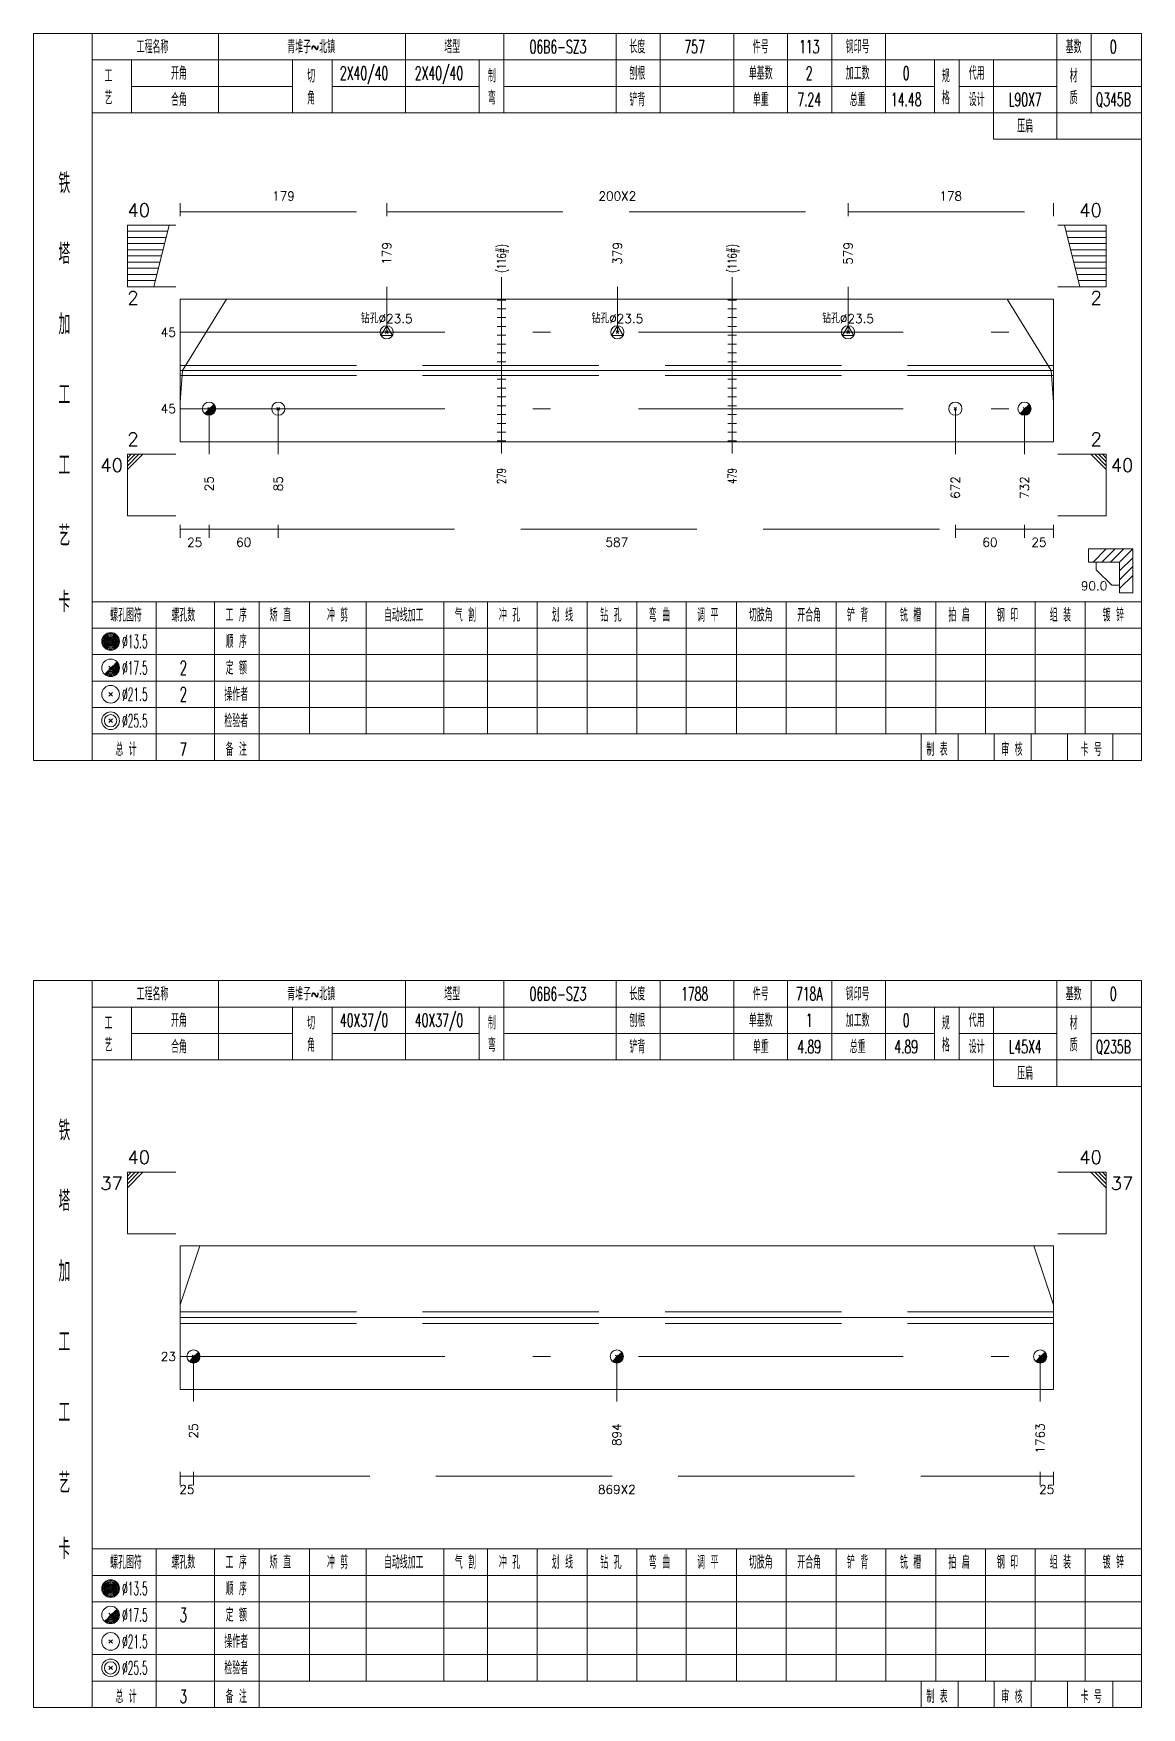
# Model space of a CAD drawing. Extents: x 0 to 30090, y 0 to 380.
# Drawn here: x 3014 to 3265.4, y 0 to 380 of the extents above; entities that cross this region are included whole.
import ezdxf
from ezdxf.enums import TextEntityAlignment as Align

# ---------------------------------------------------------------- set-up
doc = ezdxf.new("R2010")
doc.units = 0
doc.header["$LTSCALE"] = 20
doc.header["$MEASUREMENT"] = 0
doc.linetypes.add('一点画线', pattern=[5.2, 3, -1, 0.2, -1])
doc.linetypes.add('虚线', pattern=[2.75, 2, -0.75])
doc.layers.get('0').update_dxf_attribs({"linetype": 'CONTINUOUS', "lineweight": 25})
for name, color, linetype, lineweight in [('1', 7, 'CONTINUOUS', 25), ('2', 7, 'CONTINUOUS', 25), ('4', 7, 'CONTINUOUS', 25), ('5', 7, 'CONTINUOUS', 25)]:
    doc.layers.add(name, color=color, linetype=linetype, lineweight=lineweight)
doc.styles.get("Standard").update_dxf_attribs({"font": 'simplex', "width": 0.7, "bigfont": 'gbhzfs.shx'})

# ---------------------------------------------------------------- blocks, each defined once
blk = doc.blocks.new('孔17.5')
at = {"layer": '5', "color": 7, "linetype": 'Continuous', "lineweight": 13}
for p, q in [((-0.2, -0.2), (0.2, 0.2)), ((-0.2, 0.2), (0.2, -0.2))]:
    blk.add_line(p, q, dxfattribs=at)
blk.add_circle((0, 0), 1, dxfattribs=at)
for radius in [0.9, 0.8, 0.7, 0.6, 0.5, 0.4, 0.3, 0.2, 0.1]:
    blk.add_arc((0, 0), radius, 225, 45, dxfattribs=at)
blk = doc.blocks.new('孔23.5')
at = {"layer": '5', "color": 7, "linetype": 'Continuous', "lineweight": 13}
for p, q in [((0, 1), (-0.866, -0.5)), ((-0.2, -0.2), (0.2, 0.2)), ((-0.2, 0.2), (0.2, -0.2)), ((0.866, -0.5), (0, 1)), ((-0.866, -0.5), (0.866, -0.5))]:
    blk.add_line(p, q, dxfattribs=at)
blk.add_circle((0, 0), 1, dxfattribs=at)
blk = doc.blocks.new('孔21.5')
at = {"layer": '5', "color": 7, "linetype": 'Continuous', "lineweight": 13}
for p, q in [((-0.2, -0.2), (0.2, 0.2)), ((-0.2, 0.2), (0.2, -0.2))]:
    blk.add_line(p, q, dxfattribs=at)
blk.add_circle((0, 0), 1, dxfattribs=at)

msp = doc.modelspace()

# ---------------------------------------------------------------- linework, layer by layer
at = {"color": 8, "linetype": '虚线', "lineweight": 9}
for p, q in [((3047.3, 338.5), (3047.3, 341.5)), ((3047.3, 339.5), (3094.14, 339.5)), ((3094.14, 338.5), (3094.14, 341.5)), ((3094.14, 338.5), (3094.14, 341.5)), ((3094.14, 339.5), (3198.82, 339.5)), ((3198.82, 338.5), (3198.82, 341.5)), ((3198.82, 338.5), (3198.82, 341.5)), ((3198.82, 339.5), (3245.4, 339.5)), ((3245.4, 338.5), (3245.4, 341.5)), ((3047.3, 268.5), (3047.3, 265.5)), ((3047.3, 267.5), (3053.84, 267.5)), ((3053.84, 268.5), (3053.84, 265.5)), ((3053.84, 268.5), (3053.84, 265.5)), ((3053.84, 267.5), (3069.54, 267.5)), ((3069.54, 268.5), (3069.54, 265.5)), ((3069.54, 268.5), (3069.54, 265.5)), ((3069.54, 267.5), (3223.16, 267.5)), ((3223.16, 268.5), (3223.16, 265.5)), ((3223.16, 268.5), (3223.16, 265.5)), ((3223.16, 267.5), (3238.86, 267.5)), ((3238.86, 268.5), (3238.86, 265.5)), ((3238.86, 268.5), (3238.86, 265.5)), ((3238.86, 267.5), (3245.4, 267.5)), ((3245.4, 268.5), (3245.4, 265.5)), ((3047.3, 53.5), (3047.3, 50.5)), ((3050.3, 53.5), (3050.3, 50.5)), ((3050.3, 53.5), (3050.3, 50.5)), ((3242.4, 53.5), (3242.4, 50.5)), ((3242.4, 53.5), (3242.4, 50.5)), ((3245.4, 53.5), (3245.4, 50.5)), ((3047.3, 52.5), (3050.3, 52.5)), ((3050.3, 52.5), (3242.4, 52.5)), ((3242.4, 52.5), (3245.4, 52.5))]:
    msp.add_line(p, q, dxfattribs=at)
at = {"color": 7, "linetype": 'Continuous', "lineweight": 13}
for p, q in [((3035.3, 336.5), (3046.3, 336.5)), ((3035.3, 322.5), (3035.3, 336.5)), ((3035.3, 335.1), (3044.45, 335.1)), ((3041.3, 322.5), (3044.8, 336.5)), ((3257.4, 336.5), (3246.4, 336.5)), ((3251.4, 322.5), (3247.9, 336.5)), ((3257.4, 335.1), (3248.25, 335.1)), ((3257.4, 322.5), (3257.4, 336.5)), ((3035.3, 333.7), (3044.1, 333.7)), ((3035.3, 332.3), (3043.75, 332.3)), ((3035.3, 330.9), (3043.4, 330.9)), ((3257.4, 333.7), (3248.6, 333.7)), ((3257.4, 332.3), (3248.95, 332.3)), ((3257.4, 330.9), (3249.3, 330.9)), ((3035.3, 329.5), (3043.05, 329.5)), ((3035.3, 328.1), (3042.7, 328.1)), ((3257.4, 329.5), (3249.65, 329.5)), ((3257.4, 328.1), (3250, 328.1)), ((3035.3, 326.7), (3042.35, 326.7)), ((3035.3, 325.3), (3042, 325.3)), ((3035.3, 323.9), (3041.65, 323.9)), ((3257.4, 326.7), (3250.35, 326.7)), ((3257.4, 325.3), (3250.7, 325.3)), ((3257.4, 323.9), (3251.05, 323.9)), ((3035.3, 322.5), (3046.3, 322.5)), ((3047.82, 303.5), (3057.77, 319.67)), ((3094.14, 312.17), (3094.14, 322.5)), ((3146.48, 312.17), (3146.48, 322.5)), ((3198.82, 312.17), (3198.82, 322.5)), ((3244.88, 303.5), (3234.93, 319.67)), ((3257.4, 322.5), (3246.4, 322.5)), ((3047.3, 296.31), (3047.82, 303.5)), ((3245.4, 296.31), (3244.88, 303.5)), ((3053.84, 294.83), (3053.84, 284.5)), ((3069.54, 294.83), (3069.54, 284.5)), ((3223.16, 294.83), (3223.16, 284.5)), ((3238.86, 294.83), (3238.86, 284.5)), ((3035.3, 284.5), (3046.3, 284.5)), ((3035.3, 284.5), (3035.3, 270.5)), ((3036.18, 284.5), (3035.3, 283.62)), ((3037.05, 284.5), (3035.3, 282.75)), ((3037.93, 284.5), (3035.3, 281.88)), ((3038.8, 284.5), (3035.3, 281)), ((3257.4, 284.5), (3246.4, 284.5)), ((3253.9, 284.5), (3257.4, 281)), ((3254.78, 284.5), (3257.4, 281.88)), ((3255.65, 284.5), (3257.4, 282.75)), ((3256.53, 284.5), (3257.4, 283.62)), ((3257.4, 284.5), (3257.4, 270.5)), ((3035.3, 270.5), (3046.3, 270.5)), ((3257.4, 270.5), (3246.4, 270.5)), ((3035.3, 121.5), (3046.3, 121.5)), ((3035.3, 107.5), (3035.3, 121.5)), ((3036.18, 121.5), (3035.3, 120.62)), ((3037.05, 121.5), (3035.3, 119.75)), ((3037.93, 121.5), (3035.3, 118.88)), ((3038.8, 121.5), (3035.3, 118)), ((3257.4, 121.5), (3246.4, 121.5)), ((3253.9, 121.5), (3257.4, 118)), ((3254.78, 121.5), (3257.4, 118.88)), ((3255.65, 121.5), (3257.4, 119.75)), ((3256.53, 121.5), (3257.4, 120.62)), ((3257.4, 107.5), (3257.4, 121.5)), ((3035.3, 107.5), (3046.3, 107.5)), ((3257.4, 107.5), (3246.4, 107.5)), ((3047.3, 91.4), (3051.73, 104.83)), ((3245.4, 91.4), (3240.97, 104.83)), ((3050.3, 79.67), (3050.3, 69.5)), ((3146.35, 79.67), (3146.35, 69.5)), ((3242.4, 79.67), (3242.4, 69.5))]:
    msp.add_line(p, q, dxfattribs=at)
at = {"color": 7, "linetype": 'Continuous', "lineweight": 18}
for p, q in [((3047.3, 319.67), (3047.3, 287.33)), ((3047.3, 319.67), (3245.4, 319.67)), ((3245.4, 319.67), (3245.4, 287.33)), ((3047.3, 303.5), (3245.4, 303.5)), ((3047.3, 104.83), (3047.3, 72.17)), ((3047.3, 104.83), (3245.4, 104.83)), ((3245.4, 104.83), (3245.4, 72.17)), ((3047.3, 88.5), (3245.4, 88.5))]:
    msp.add_line(p, q, dxfattribs=at)
at = {"color": 3, "linetype": '一点画线', "lineweight": 13}
for p, q in [((3047.3, 312.17), (3245.4, 312.17)), ((3047.3, 294.83), (3245.4, 294.83)), ((3047.3, 79.67), (3245.4, 79.67))]:
    msp.add_line(p, q, dxfattribs=at)
at = {"color": 1, "linetype": '虚线', "lineweight": 18}
for p, q in [((3047.3, 304.67), (3245.4, 304.67)), ((3047.3, 302.33), (3245.4, 302.33)), ((3047.3, 89.83), (3245.4, 89.83)), ((3047.3, 87.17), (3245.4, 87.17))]:
    msp.add_line(p, q, dxfattribs=at)
at = {"layer": '1', "color": 7, "linetype": 'Continuous', "lineweight": 18}
for p, q in [((3047.3, 287.33), (3245.4, 287.33)), ((3047.3, 72.17), (3245.4, 72.17))]:
    msp.add_line(p, q, dxfattribs=at)
at = {"layer": '2', "color": 216, "linetype": '虚线', "lineweight": 13}
for p, q in [((3120.18, 324.67), (3120.18, 282.33)), ((3172.52, 324.67), (3172.52, 282.33))]:
    msp.add_line(p, q, dxfattribs=at)
at = {"layer": '2', "color": 7, "linetype": 'Continuous', "lineweight": 13}
for p, q in [((3121.18, 319.5), (3119.18, 319.5)), ((3120.18, 303.5), (3120.18, 319.67)), ((3173.52, 319.5), (3171.52, 319.5)), ((3172.52, 303.5), (3172.52, 319.67)), ((3121.18, 317.5), (3119.18, 317.5)), ((3121.18, 315.5), (3119.18, 315.5)), ((3173.52, 317.5), (3171.52, 317.5)), ((3173.52, 315.5), (3171.52, 315.5)), ((3121.18, 313.5), (3119.18, 313.5)), ((3173.52, 313.5), (3171.52, 313.5)), ((3121.18, 311.5), (3119.18, 311.5)), ((3121.18, 309.5), (3119.18, 309.5)), ((3173.52, 311.5), (3171.52, 311.5)), ((3173.52, 309.5), (3171.52, 309.5)), ((3121.18, 307.5), (3119.18, 307.5)), ((3121.18, 305.5), (3119.18, 305.5)), ((3173.52, 307.5), (3171.52, 307.5)), ((3173.52, 305.5), (3171.52, 305.5)), ((3119.18, 301.5), (3121.18, 301.5)), ((3120.18, 303.5), (3120.18, 287.33)), ((3171.52, 301.5), (3173.52, 301.5)), ((3172.52, 303.5), (3172.52, 287.33)), ((3119.18, 299.5), (3121.18, 299.5)), ((3119.18, 297.5), (3121.18, 297.5)), ((3171.52, 299.5), (3173.52, 299.5)), ((3171.52, 297.5), (3173.52, 297.5)), ((3119.18, 295.5), (3121.18, 295.5)), ((3119.18, 293.5), (3121.18, 293.5)), ((3171.52, 295.5), (3173.52, 295.5)), ((3171.52, 293.5), (3173.52, 293.5)), ((3119.18, 291.5), (3121.18, 291.5)), ((3119.18, 289.5), (3121.18, 289.5)), ((3171.52, 291.5), (3173.52, 291.5)), ((3171.52, 289.5), (3173.52, 289.5)), ((3119.18, 287.5), (3121.18, 287.5)), ((3171.52, 287.5), (3173.52, 287.5)), ((3263.4, 263), (3253.4, 263)), ((3253.4, 263), (3253.4, 260)), ((3254.4, 260), (3257.4, 263)), ((3256.4, 260), (3259.4, 263)), ((3258.4, 260), (3261.4, 263)), ((3260.4, 260), (3263.4, 263)), ((3263.4, 253), (3263.4, 263)), ((3253.4, 260), (3260.4, 260)), ((3255.15, 260), (3255.15, 258.25)), ((3260.4, 258), (3263.4, 261)), ((3260.4, 260), (3260.4, 253)), ((3260.4, 256), (3263.4, 259)), ((3258.65, 254.75), (3255.15, 258.25)), ((3258.65, 254.75), (3260.4, 254.75)), ((3260.4, 254), (3263.4, 257)), ((3260.4, 253), (3263.4, 253))]:
    msp.add_line(p, q, dxfattribs=at)
at = {"layer": '4', "color": 1, "linetype": 'Continuous', "lineweight": 18}
for p, q in [((3027.3, 215), (3027.3, 380)), ((3056, 362), (3056, 380)), ((3098.4, 362), (3098.4, 380)), ((3120.7, 362), (3120.7, 380)), ((3146.2, 362), (3146.2, 380)), ((3156.2, 362), (3156.2, 380)), ((3172.9, 362), (3172.9, 380)), ((3185.1, 362), (3185.1, 380)), ((3195.1, 362), (3195.1, 380)), ((3207.3, 362), (3207.3, 380)), ((3246.2, 356), (3246.2, 380)), ((3254, 362), (3254, 380)), ((3027.3, 374), (3265.4, 374)), ((3036.2, 362), (3036.2, 374)), ((3072.8, 362), (3072.8, 374)), ((3081.8, 362), (3081.8, 374)), ((3115.1, 362), (3115.1, 374)), ((3218.4, 362), (3218.4, 374)), ((3224, 362), (3224, 374)), ((3231.8, 356), (3231.8, 374)), ((3036.2, 368), (3072.8, 368)), ((3081.8, 368), (3115.1, 368)), ((3120.7, 368), (3218.4, 368)), ((3224, 368), (3246.2, 368)), ((3254, 368), (3265.4, 368)), ((3027.3, 362), (3265.4, 362)), ((3231.8, 356), (3265.4, 356)), ((3027.3, 251), (3265.4, 251)), ((3041.8, 215), (3041.8, 251)), ((3055.1, 215), (3055.1, 251)), ((3065.2, 215), (3065.2, 251)), ((3076.6, 221), (3076.6, 251)), ((3089.5, 221), (3089.5, 251)), ((3107.1, 221), (3107.1, 251)), ((3117, 221), (3117, 251)), ((3128.3, 221), (3128.3, 251)), ((3139.6, 221), (3139.6, 251)), ((3150.9, 221), (3150.9, 251)), ((3162.1, 221), (3162.1, 251)), ((3173.5, 221), (3173.5, 251)), ((3184.8, 221), (3184.8, 251)), ((3196.1, 221), (3196.1, 251)), ((3207.4, 221), (3207.4, 251)), ((3218.7, 221), (3218.7, 251)), ((3230, 221), (3230, 251)), ((3241.3, 221), (3241.3, 251)), ((3252.6, 221), (3252.6, 251)), ((3027.3, 245), (3265.4, 245)), ((3027.3, 239), (3265.4, 239)), ((3027.3, 233), (3265.4, 233)), ((3027.3, 227), (3265.4, 227)), ((3027.3, 221), (3265.4, 221)), ((3215.4, 215), (3215.4, 221)), ((3223.8, 215), (3223.8, 221)), ((3232, 215), (3232, 221)), ((3240.4, 215), (3240.4, 221)), ((3248.6, 215), (3248.6, 221)), ((3258.9, 215), (3258.9, 221)), ((3027.3, 0), (3027.3, 165)), ((3056, 147), (3056, 165)), ((3098.4, 147), (3098.4, 165)), ((3120.7, 147), (3120.7, 165)), ((3146.2, 147), (3146.2, 165)), ((3156.2, 147), (3156.2, 165)), ((3172.9, 147), (3172.9, 165)), ((3185.1, 147), (3185.1, 165)), ((3195.1, 147), (3195.1, 165)), ((3207.3, 147), (3207.3, 165)), ((3246.2, 141), (3246.2, 165)), ((3254, 147), (3254, 165)), ((3027.3, 159), (3265.4, 159)), ((3036.2, 147), (3036.2, 159)), ((3072.8, 147), (3072.8, 159)), ((3081.8, 147), (3081.8, 159)), ((3115.1, 147), (3115.1, 159)), ((3218.4, 147), (3218.4, 159)), ((3224, 147), (3224, 159)), ((3231.8, 141), (3231.8, 159)), ((3036.2, 153), (3072.8, 153)), ((3081.8, 153), (3115.1, 153)), ((3120.7, 153), (3218.4, 153)), ((3224, 153), (3246.2, 153)), ((3254, 153), (3265.4, 153)), ((3027.3, 147), (3265.4, 147)), ((3231.8, 141), (3265.4, 141)), ((3027.3, 36), (3265.4, 36)), ((3041.8, 0), (3041.8, 36)), ((3055.1, 0), (3055.1, 36)), ((3065.2, 0), (3065.2, 36)), ((3076.6, 6), (3076.6, 36)), ((3089.5, 6), (3089.5, 36)), ((3107.1, 6), (3107.1, 36)), ((3117, 6), (3117, 36)), ((3128.3, 6), (3128.3, 36)), ((3139.6, 6), (3139.6, 36)), ((3150.9, 6), (3150.9, 36)), ((3162.1, 6), (3162.1, 36)), ((3173.5, 6), (3173.5, 36)), ((3184.8, 6), (3184.8, 36)), ((3196.1, 6), (3196.1, 36)), ((3207.4, 6), (3207.4, 36)), ((3218.7, 6), (3218.7, 36)), ((3230, 6), (3230, 36)), ((3241.3, 6), (3241.3, 36)), ((3252.6, 6), (3252.6, 36)), ((3027.3, 30), (3265.4, 30)), ((3027.3, 24), (3265.4, 24)), ((3027.3, 18), (3265.4, 18)), ((3027.3, 12), (3265.4, 12)), ((3027.3, 6), (3265.4, 6)), ((3215.4, 0), (3215.4, 6)), ((3223.8, 0), (3223.8, 6)), ((3232, 0), (3232, 6)), ((3240.4, 0), (3240.4, 6)), ((3248.6, 0), (3248.6, 6)), ((3258.9, 0), (3258.9, 6))]:
    msp.add_line(p, q, dxfattribs=at)
at = {"layer": '4', "color": 7, "linetype": 'Continuous', "lineweight": 13}
for p, q in [((3031.3, 241.8), (3031.7, 242.2)), ((3031.7, 241.8), (3031.3, 242.2)), ((3031.1, 235.6), (3031.9, 236.4)), ((3031.1, 236.4), (3031.9, 235.6)), ((3031.1, 229.6), (3031.9, 230.4)), ((3031.1, 230.4), (3031.9, 229.6)), ((3031.1, 223.6), (3031.9, 224.4)), ((3031.1, 224.4), (3031.9, 223.6)), ((3031.3, 26.8), (3031.7, 27.2)), ((3031.7, 26.8), (3031.3, 27.2)), ((3031.1, 20.6), (3031.9, 21.4)), ((3031.1, 21.4), (3031.9, 20.6)), ((3031.1, 14.6), (3031.9, 15.4)), ((3031.1, 15.4), (3031.9, 14.6)), ((3031.1, 8.6), (3031.9, 9.4)), ((3031.1, 9.4), (3031.9, 8.6))]:
    msp.add_line(p, q, dxfattribs=at)
at = {"layer": '4', "color": 1, "linetype": 'Continuous', "lineweight": 18}
for points in [[(3014, 380), (3014, 215), (3265.4, 215), (3265.4, 380)], [(3014, 165), (3014, 0), (3265.4, 0), (3265.4, 165)]]:
    msp.add_lwpolyline(points, close=True, dxfattribs=at)
at = {"layer": '4', "color": 7, "linetype": 'Continuous', "lineweight": 13}
for centre, radius in [((3031.5, 242), 2), ((3031.5, 242), 1.8), ((3031.5, 242), 1.6), ((3031.5, 242), 1.4), ((3031.5, 242), 1.2), ((3031.5, 242), 1), ((3031.5, 242), 0.8), ((3031.5, 242), 0.6), ((3031.5, 242), 0.4), ((3031.5, 242), 0.2), ((3031.5, 236), 2), ((3031.5, 230), 2), ((3031.5, 224), 2), ((3031.5, 224), 1.4), ((3031.5, 27), 2), ((3031.5, 27), 1.8), ((3031.5, 27), 1.6), ((3031.5, 27), 1.4), ((3031.5, 27), 1.2), ((3031.5, 27), 1), ((3031.5, 27), 0.8), ((3031.5, 27), 0.6), ((3031.5, 27), 0.4), ((3031.5, 27), 0.2), ((3031.5, 21), 2), ((3031.5, 15), 2), ((3031.5, 9), 2), ((3031.5, 9), 1.4)]:
    msp.add_circle(centre, radius, dxfattribs=at)
for centre, radius in [((3031.5, 236), 1.8), ((3031.5, 236), 1.6), ((3031.5, 236), 1.4), ((3031.5, 236), 1.2), ((3031.5, 236), 1), ((3031.5, 236), 0.8), ((3031.5, 236), 0.6), ((3031.5, 236), 0.4), ((3031.5, 236), 0.2), ((3031.5, 21), 1.8), ((3031.5, 21), 1.6), ((3031.5, 21), 1.4), ((3031.5, 21), 1.2), ((3031.5, 21), 1), ((3031.5, 21), 0.8), ((3031.5, 21), 0.6), ((3031.5, 21), 0.4), ((3031.5, 21), 0.2)]:
    msp.add_arc(centre, radius, 225, 45, dxfattribs=at)

# ---------------------------------------------------------------- block references
at = {"color": 7, "linetype": 'Continuous', "lineweight": 13, "xscale": 1.5, "yscale": 1.5, "zscale": 1.5}
for p in [(3094.14, 312.17), (3146.48, 312.17), (3198.82, 312.17)]:
    msp.add_blockref('孔23.5', p, dxfattribs=at)
at = {"layer": '1', "color": 7, "linetype": 'Continuous', "lineweight": 13, "xscale": 1.5, "yscale": 1.5, "zscale": 1.5}
for name, p in [('孔17.5', (3053.84, 294.83)), ('孔21.5', (3069.54, 294.83)), ('孔21.5', (3223.16, 294.83)), ('孔17.5', (3238.86, 294.83)), ('孔17.5', (3050.3, 79.67)), ('孔17.5', (3146.35, 79.67)), ('孔17.5', (3242.4, 79.67))]:
    msp.add_blockref(name, p, dxfattribs=at)

# ---------------------------------------------------------------- texts
at = {"color": 8, "linetype": 'Continuous', "lineweight": 9}
for s, p in [('179', (3070.72, 341.5)), ('200X2', (3146.48, 341.5)), ('178', (3222.11, 341.5))]:
    msp.add_text(s, height=2, dxfattribs=at).set_placement(p, align=Align.BOTTOM_CENTER)
at = {"color": 7, "linetype": 'Continuous', "lineweight": 13}
for s, p in [('40', (3035.3, 337.5)), ('2', (3035.3, 285.5)), ('40', (3035.3, 122.5))]:
    msp.add_text(s, height=3, dxfattribs=at).set_placement(p, align=Align.BOTTOM_LEFT)
for s, p in [('40', (3256.4, 337.5)), ('2', (3256.4, 285.5)), ('40', (3256.4, 122.5))]:
    msp.add_text(s, height=3, dxfattribs=at).set_placement(p, align=Align.BOTTOM_RIGHT)
for s, p in [('179', (3094.14, 327.5)), ('379', (3146.48, 327.5)), ('579', (3198.82, 327.5))]:
    msp.add_text(s, height=2, rotation=90, dxfattribs=at).set_placement(p, align=Align.MIDDLE_LEFT)
for s, p in [('2', (3035.3, 321.5)), ('40', (3258.4, 283.5)), ('37', (3258.4, 120.5))]:
    msp.add_text(s, height=3, dxfattribs=at).set_placement(p, align=Align.TOP_LEFT)
for s, p in [('2', (3256.4, 321.5)), ('40', (3034.3, 283.5)), ('37', (3034.3, 120.5))]:
    msp.add_text(s, height=3, dxfattribs=at).set_placement(p, align=Align.TOP_RIGHT)
for p in [(3094.14, 313.67), (3146.48, 313.67), (3198.82, 313.67)]:
    msp.add_text('钻孔%%c23.5', height=2, dxfattribs=at).set_placement(p, align=Align.BOTTOM_CENTER)
for s, p in [('45', (3046.3, 312.17)), ('45', (3046.3, 294.83)), ('23', (3046.3, 79.67))]:
    msp.add_text(s, height=2, dxfattribs=at).set_placement(p, align=Align.MIDDLE_RIGHT)
at = {"color": 8, "linetype": 'Continuous', "lineweight": 9}
for s, p in [('25', (3050.57, 265.5)), ('60', (3061.69, 265.5)), ('587', (3146.35, 265.5)), ('60', (3231.01, 265.5)), ('25', (3242.13, 265.5)), ('25', (3048.8, 50.5)), ('869X2', (3146.35, 50.5)), ('25', (3243.9, 50.5))]:
    msp.add_text(s, height=2, dxfattribs=at).set_placement(p, align=Align.TOP_CENTER)
at = {"layer": '1', "color": 7, "linetype": 'Continuous', "lineweight": 13}
for s, p in [('25', (3053.84, 279.5)), ('85', (3069.54, 279.5)), ('672', (3223.16, 279.5)), ('732', (3238.86, 279.5)), ('25', (3050.3, 64.5)), ('894', (3146.35, 64.5)), ('1763', (3242.4, 64.5))]:
    msp.add_text(s, height=2, rotation=90, dxfattribs=at).set_placement(p, align=Align.MIDDLE_RIGHT)
at = {"layer": '2', "color": 7, "linetype": 'Continuous', "lineweight": 13, "width": 0.7}
for p in [(3120.18, 325.67), (3172.52, 325.67)]:
    msp.add_text('(116#)', height=2, rotation=90, dxfattribs=at).set_placement(p, align=Align.MIDDLE_LEFT)
for s, p in [('279', (3120.18, 281.33)), ('479', (3172.52, 281.33))]:
    msp.add_text(s, height=2, rotation=90, dxfattribs=at).set_placement(p, align=Align.MIDDLE_RIGHT)
at = {"layer": '2', "color": 7, "linetype": 'Continuous', "lineweight": 13}
msp.add_text('90.0', height=2, dxfattribs=at).set_placement((3257.65, 253), align=Align.BOTTOM_RIGHT)
at = {"layer": '4', "color": 1, "linetype": 'Continuous', "lineweight": 13}
for s, height, width, p in [('工程名称', 3, 0.6, (3041, 377)), ('青堆子~北镇', 3, 0.6, (3077, 377)), ('塔型', 3, 0.6, (3109, 377)), ('06B6-SZ3', 3, 0.6, (3133, 377)), ('长度', 3, 0.6, (3151, 377)), ('757', 3, 0.6, (3164, 377)), ('件号', 3, 0.6, (3179, 377)), ('113', 3, 0.6, (3190, 377)), ('钢印号', 3, 0.6, (3201, 377)), ('基数', 3, 0.6, (3250, 377)), ('0', 3, 0.6, (3259, 377)), ('开角', 3, 0.6, (3047, 371)), ('2X40/40', 3, 0.6, (3089, 371)), ('2X40/40', 3, 0.6, (3106, 371)), ('刨根', 3, 0.6, (3151, 371)), ('单基数', 3, 0.6, (3179, 371)), ('2', 3, 0.6, (3190, 371)), ('加工数', 3, 0.6, (3201, 371)), ('0', 3, 0.6, (3212, 371)), ('代用', 3, 0.6, (3228, 371)), ('工', 3, 0.6, (3031, 370.4)), ('切', 3, 0.6, (3077, 370.4)), ('制', 3, 0.6, (3118, 370.4)), ('规', 3, 0.6, (3221, 370.4)), ('材', 3, 0.6, (3250, 370.4)), ('艺', 3, 0.6, (3031, 365.4)), ('合角', 3, 0.6, (3047, 365)), ('角', 3, 0.6, (3077, 365.4)), ('弯', 3, 0.6, (3118, 365.4)), ('铲背', 3, 0.6, (3151, 365)), ('单重', 3, 0.6, (3179, 365)), ('7.24', 3, 0.6, (3190, 365)), ('总重', 3, 0.6, (3201, 365)), ('14.48', 3, 0.6, (3212, 365)), ('格', 3, 0.6, (3221, 365.4)), ('设计', 3, 0.6, (3228, 365)), ('L90X7', 3, 0.6, (3239, 365)), ('质', 3, 0.6, (3250, 365.4)), ('Q345B', 3, 0.6, (3259, 365)), ('压扁', 3, 0.6, (3239, 359)), ('铁', 4.6, 0.8, (3021, 346)), ('塔', 4.6, 0.8, (3021, 330)), ('加', 4.6, 0.8, (3021, 314)), ('工', 4.6, 0.8, (3021, 298)), ('工', 4.6, 0.8, (3021, 282)), ('艺', 4.6, 0.8, (3021, 266)), ('卡', 4.6, 0.8, (3021, 251)), ('螺孔图符', 3, 0.6, (3035, 248)), ('螺孔数', 3, 0.6, (3048, 248)), ('工 序', 3, 0.6, (3060, 248)), ('矫 直', 3, 0.6, (3070, 248)), ('冲 剪', 3, 0.6, (3083, 248)), ('自动线加工', 3, 0.6, (3098, 248)), ('气 割', 3, 0.6, (3112, 248)), ('冲 孔', 3, 0.6, (3122, 248)), ('划 线', 3, 0.6, (3134, 248)), ('钻 孔', 3, 0.6, (3145, 248)), ('弯 曲', 3, 0.6, (3156, 248)), ('调 平', 3, 0.6, (3167, 248)), ('切肢角', 3, 0.6, (3179, 248)), ('开合角', 3, 0.6, (3190, 248)), ('铲 背', 3, 0.6, (3201, 248)), ('铣 槽', 3, 0.6, (3213, 248)), ('拍 扁', 3, 0.6, (3224, 248)), ('钢 印', 3, 0.6, (3235, 248)), ('组 装', 3, 0.6, (3247, 248)), ('镀 锌', 3, 0.6, (3259, 248)), ('%%C13.5', 3, 0.5, (3037, 242)), ('顺 序', 3, 0.6, (3060, 242)), ('%%C17.5', 3, 0.5, (3037, 236)), ('2', 3.2, 0.6, (3048, 236)), ('定 额', 3, 0.6, (3060, 236)), ('操作者', 3, 0.6, (3060, 230)), ('%%C21.5', 3, 0.5, (3037, 230)), ('2', 3.2, 0.6, (3048, 230)), ('%%C25.5', 3, 0.5, (3037, 224)), ('检验者', 3, 0.6, (3060, 224)), ('总 计', 3, 0.6, (3035, 217.5)), ('7', 3, 0.6, (3048, 217.5)), ('备 注', 3, 0.6, (3060, 217.5)), ('制 表', 3, 0.6, (3219, 217.5)), ('审 核', 3, 0.6, (3236, 217.5)), ('卡 号', 3, 0.6, (3254, 217.5)), ('工程名称', 3, 0.6, (3041, 162)), ('青堆子~北镇', 3, 0.6, (3077, 162)), ('塔型', 3, 0.6, (3109, 162)), ('06B6-SZ3', 3, 0.6, (3133, 162)), ('长度', 3, 0.6, (3151, 162)), ('1788', 3, 0.6, (3164, 162)), ('件号', 3, 0.6, (3179, 162)), ('718A', 3, 0.6, (3190, 162)), ('钢印号', 3, 0.6, (3201, 162)), ('基数', 3, 0.6, (3250, 162)), ('0', 3, 0.6, (3259, 162)), ('工', 3, 0.6, (3031, 155.4)), ('开角', 3, 0.6, (3047, 156)), ('切', 3, 0.6, (3077, 155.4)), ('40X37/0', 3, 0.6, (3089, 156)), ('40X37/0', 3, 0.6, (3106, 156)), ('制', 3, 0.6, (3118, 155.4)), ('刨根', 3, 0.6, (3151, 156)), ('单基数', 3, 0.6, (3179, 156)), ('1', 3, 0.6, (3190, 156)), ('加工数', 3, 0.6, (3201, 156)), ('0', 3, 0.6, (3212, 156)), ('规', 3, 0.6, (3221, 155.4)), ('代用', 3, 0.6, (3228, 156)), ('材', 3, 0.6, (3250, 155.4)), ('艺', 3, 0.6, (3031, 150.4)), ('角', 3, 0.6, (3077, 150.4)), ('弯', 3, 0.6, (3118, 150.4)), ('格', 3, 0.6, (3221, 150.4)), ('质', 3, 0.6, (3250, 150.4)), ('合角', 3, 0.6, (3047, 150)), ('铲背', 3, 0.6, (3151, 150)), ('单重', 3, 0.6, (3179, 150)), ('4.89', 3, 0.6, (3190, 150)), ('总重', 3, 0.6, (3201, 150)), ('4.89', 3, 0.6, (3212, 150)), ('设计', 3, 0.6, (3228, 150)), ('L45X4', 3, 0.6, (3239, 150)), ('Q235B', 3, 0.6, (3259, 150)), ('压扁', 3, 0.6, (3239, 144)), ('铁', 4.6, 0.8, (3021, 131)), ('塔', 4.6, 0.8, (3021, 115)), ('加', 4.6, 0.8, (3021, 99)), ('工', 4.6, 0.8, (3021, 83)), ('工', 4.6, 0.8, (3021, 67)), ('艺', 4.6, 0.8, (3021, 51)), ('卡', 4.6, 0.8, (3021, 36)), ('螺孔图符', 3, 0.6, (3035, 33)), ('螺孔数', 3, 0.6, (3048, 33)), ('工 序', 3, 0.6, (3060, 33)), ('矫 直', 3, 0.6, (3070, 33)), ('冲 剪', 3, 0.6, (3083, 33)), ('自动线加工', 3, 0.6, (3098, 33)), ('气 割', 3, 0.6, (3112, 33)), ('冲 孔', 3, 0.6, (3122, 33)), ('划 线', 3, 0.6, (3134, 33)), ('钻 孔', 3, 0.6, (3145, 33)), ('弯 曲', 3, 0.6, (3156, 33)), ('调 平', 3, 0.6, (3167, 33)), ('切肢角', 3, 0.6, (3179, 33)), ('开合角', 3, 0.6, (3190, 33)), ('铲 背', 3, 0.6, (3201, 33)), ('铣 槽', 3, 0.6, (3213, 33)), ('拍 扁', 3, 0.6, (3224, 33)), ('钢 印', 3, 0.6, (3235, 33)), ('组 装', 3, 0.6, (3247, 33)), ('镀 锌', 3, 0.6, (3259, 33)), ('%%C13.5', 3, 0.5, (3037, 27)), ('顺 序', 3, 0.6, (3060, 27)), ('定 额', 3, 0.6, (3060, 21)), ('%%C17.5', 3, 0.5, (3037, 21)), ('3', 3.2, 0.6, (3048, 21)), ('%%C21.5', 3, 0.5, (3037, 15)), ('操作者', 3, 0.6, (3060, 15)), ('%%C25.5', 3, 0.5, (3037, 9)), ('检验者', 3, 0.6, (3060, 9)), ('总 计', 3, 0.6, (3035, 2.5)), ('3', 3, 0.6, (3048, 2.5)), ('备 注', 3, 0.6, (3060, 2.5)), ('制 表', 3, 0.6, (3219, 2.5)), ('审 核', 3, 0.6, (3236, 2.5)), ('卡 号', 3, 0.6, (3254, 2.5))]:
    msp.add_text(s, height=height, dxfattribs=dict(at, width=width)).set_placement(p, align=Align.MIDDLE_CENTER)

doc.saveas('drawing.dxf')
